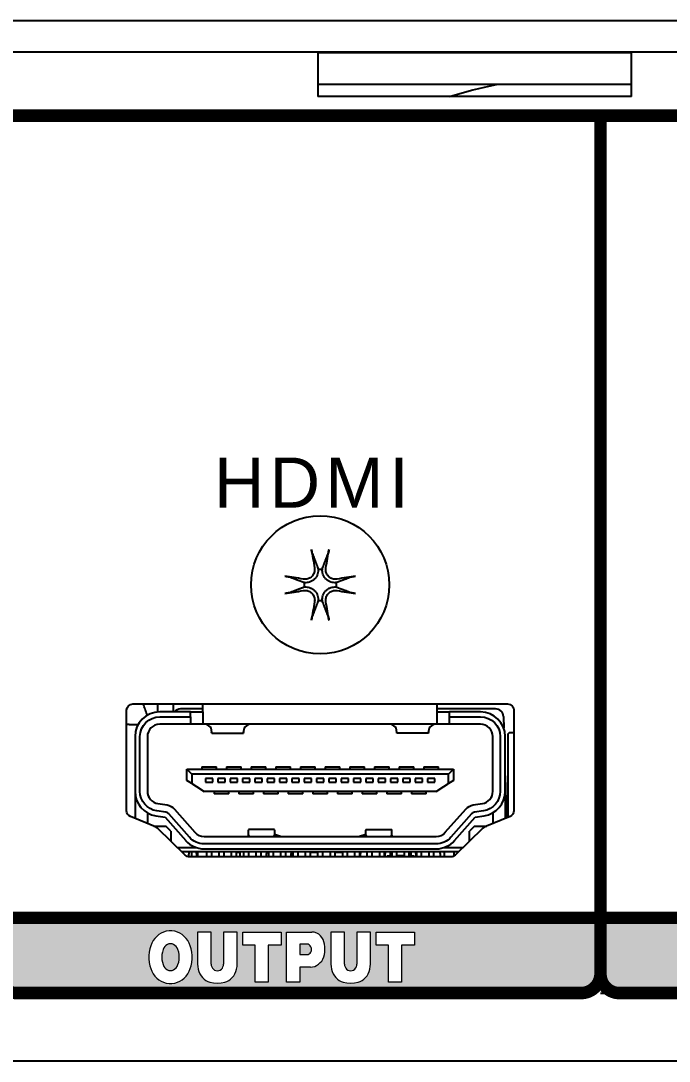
# Model space of a CAD drawing. Header units: inches. Extents: x 0.66 to 9.39, y 0.59 to 4.41.
# Drawn here: x 6.535 to 7.569, y 0.594 to 2.254 of the extents above; entities that cross this region are included whole.
import ezdxf

# ---------------------------------------------------------------- set-up
doc = ezdxf.new("R2010")
doc.units = ezdxf.units.IN
doc.header["$MEASUREMENT"] = 0
doc.styles.add('CAD_SALES', font='ARIAL.TTF')

msp = doc.modelspace()

# ---------------------------------------------------------------- hatches: boundary and pattern name
h = msp.add_hatch(color=256)
h.dxf.hatch_style = 1
h.paths.add_polyline_path([(7.4598, 0.8232), (6.4972, 0.8232), (6.4972, 0.7342, 0.414214), (6.5282, 0.7032), (7.4288, 0.7032, 0.414214), (7.4598, 0.7342)])
h.paths.add_polyline_path([(6.7397, 0.7686), (6.7407, 0.774), (6.7422, 0.7786), (6.7438, 0.7828), (6.7462, 0.7868), (6.7488, 0.7905), (6.7518, 0.7936), (6.7552, 0.7964), (6.7587, 0.7988), (6.7625, 0.8004), (6.767, 0.8018), (6.7715, 0.8023), (6.776, 0.8023), (6.7805, 0.8018), (6.785, 0.8004), (6.7888, 0.7988), (6.7923, 0.7964), (6.7956, 0.7936), (6.7986, 0.7905), (6.8013, 0.7868), (6.8035, 0.7828), (6.8053, 0.7786), (6.8066, 0.774), (6.8078, 0.7686), (6.8083, 0.7631), (6.8083, 0.7577), (6.8078, 0.7522), (6.8066, 0.7468), (6.8053, 0.7423), (6.8035, 0.738), (6.8013, 0.734), (6.7986, 0.7303), (6.7956, 0.7272), (6.7923, 0.7244), (6.7888, 0.7222), (6.785, 0.7205), (6.7805, 0.7192), (6.776, 0.7185), (6.7715, 0.7185), (6.767, 0.7192), (6.7625, 0.7205), (6.7587, 0.7222), (6.7552, 0.7244), (6.7518, 0.7272), (6.7488, 0.7303), (6.7462, 0.734), (6.7438, 0.738), (6.7422, 0.7423), (6.7407, 0.7468), (6.7397, 0.7522), (6.7392, 0.7577), (6.7392, 0.7631)], flags=16)
h.paths.add_polyline_path([(6.76, 0.7645), (6.7607, 0.7685), (6.7618, 0.7725), (6.763, 0.7751), (6.7647, 0.7773), (6.7665, 0.7793), (6.7688, 0.7806), (6.7712, 0.7815), (6.7737, 0.7818), (6.7763, 0.7815), (6.7786, 0.7806), (6.7808, 0.7793), (6.7828, 0.7773), (6.7845, 0.7751), (6.7856, 0.7725), (6.7868, 0.7685), (6.7875, 0.7645), (6.7876, 0.7605), (6.7875, 0.7563), (6.7868, 0.7523), (6.7856, 0.7485), (6.7845, 0.7458), (6.7828, 0.7435), (6.7808, 0.7417), (6.7786, 0.7402), (6.7763, 0.7393), (6.7737, 0.739), (6.7712, 0.7393), (6.7688, 0.7402), (6.7665, 0.7417), (6.7647, 0.7435), (6.763, 0.7458), (6.7618, 0.7485), (6.7607, 0.7523), (6.76, 0.7563), (6.7598, 0.7605)], flags=0)
h.paths.add_polyline_path([(6.8169, 0.8004), (6.8386, 0.8004), (6.8386, 0.7492), (6.8388, 0.747), (6.8394, 0.7448), (6.8406, 0.7428), (6.8421, 0.7412), (6.8441, 0.7398), (6.8462, 0.739), (6.8484, 0.7388), (6.8507, 0.739), (6.8529, 0.7398), (6.8549, 0.7412), (6.8564, 0.7428), (6.8574, 0.7448), (6.8581, 0.747), (6.8584, 0.7492), (6.8584, 0.8004), (6.88, 0.8004), (6.88, 0.7492), (6.8799, 0.7453), (6.8792, 0.7413), (6.878, 0.7375), (6.8765, 0.734), (6.8746, 0.7307), (6.8722, 0.7278), (6.8696, 0.7252), (6.8667, 0.7232), (6.8636, 0.7215), (6.8604, 0.7205), (6.8544, 0.7194), (6.8484, 0.7189), (6.8424, 0.7194), (6.8366, 0.7205), (6.8333, 0.7215), (6.8303, 0.7232), (6.8273, 0.7252), (6.8248, 0.7278), (6.8224, 0.7307), (6.8204, 0.734), (6.8189, 0.7375), (6.8178, 0.7413), (6.8171, 0.7453), (6.8169, 0.7492)], flags=16)
h.paths.add_polyline_path([(6.8889, 0.7796), (6.8889, 0.8004), (6.9501, 0.8004), (6.9501, 0.7796), (6.9297, 0.7796), (6.9297, 0.7205), (6.9087, 0.7205), (6.9087, 0.7796)], flags=16)
h.paths.add_polyline_path([(6.959, 0.8004), (6.9991, 0.8004), (7.0031, 0.8001), (7.0071, 0.7988), (7.0101, 0.7971), (7.0129, 0.7946), (7.0152, 0.7918), (7.0171, 0.7886), (7.0186, 0.785), (7.0194, 0.7813), (7.0201, 0.7771), (7.0202, 0.7728), (7.0201, 0.7686), (7.0194, 0.7645), (7.0184, 0.7608), (7.0169, 0.7573), (7.0149, 0.7543), (7.0126, 0.7517), (7.0099, 0.7493), (7.0069, 0.7473), (7.0038, 0.7458), (7.0004, 0.7448), (6.9969, 0.7445), (6.9799, 0.7445), (6.9799, 0.7205), (6.959, 0.7205)], flags=16)
h.paths.add_polyline_path([(6.9799, 0.7813), (6.9916, 0.7813), (6.9943, 0.7808), (6.9966, 0.7788), (6.9983, 0.776), (6.9986, 0.7728), (6.9984, 0.7706), (6.9978, 0.7686), (6.9966, 0.767), (6.9951, 0.7656), (6.9934, 0.7646), (6.9916, 0.7645), (6.9799, 0.7645)], flags=0)
h.paths.add_polyline_path([(7.0296, 0.8004), (7.0514, 0.8004), (7.0514, 0.7492), (7.0515, 0.747), (7.0522, 0.7448), (7.0534, 0.7428), (7.0547, 0.7412), (7.0567, 0.7398), (7.0589, 0.739), (7.0612, 0.7388), (7.0635, 0.739), (7.0657, 0.7398), (7.0677, 0.7412), (7.069, 0.7428), (7.0702, 0.7448), (7.0709, 0.747), (7.071, 0.7492), (7.071, 0.8004), (7.0928, 0.8004), (7.0928, 0.7492), (7.0925, 0.7453), (7.0918, 0.7413), (7.0908, 0.7375), (7.0892, 0.734), (7.0873, 0.7307), (7.085, 0.7278), (7.0823, 0.7252), (7.0795, 0.7232), (7.0764, 0.7215), (7.073, 0.7205), (7.0672, 0.7194), (7.0612, 0.7189), (7.0552, 0.7194), (7.0494, 0.7205), (7.046, 0.7215), (7.0429, 0.7232), (7.0401, 0.7252), (7.0374, 0.7278), (7.0351, 0.7307), (7.0332, 0.734), (7.0316, 0.7375), (7.0306, 0.7413), (7.0299, 0.7453), (7.0296, 0.7492)], flags=16)
h.paths.add_polyline_path([(7.1017, 0.7796), (7.1017, 0.8004), (7.1628, 0.8004), (7.1628, 0.7796), (7.1425, 0.7796), (7.1425, 0.7205), (7.1213, 0.7205), (7.1213, 0.7796)], flags=16)
h = msp.add_hatch(color=256)
h.dxf.hatch_style = 1
h.paths.add_polyline_path([(7.4598, 0.8232), (7.4598, 0.7332, 0.414214), (7.4898, 0.7032), (9.1891, 0.7032, 0.414214), (9.2191, 0.7332), (9.2191, 0.8232)])
h.paths.add_polyline_path([(8.1168, 0.7208), (8.1168, 0.7487), (8.0958, 0.8007), (8.0958, 0.7208)], flags=16)
h.paths.add_polyline_path([(8.1168, 0.7672), (8.1168, 0.7824), (8.1398, 0.7824), (8.1348, 0.7672)], flags=16)
h.paths.add_polyline_path([(8.1779, 0.8007), (8.2363, 0.8007), (8.2363, 0.772), (8.2302, 0.772), (8.2302, 0.7415), (8.2363, 0.7415), (8.2363, 0.7208), (8.1779, 0.7208)], flags=16)
h.paths.add_polyline_path([(8.3001, 0.8007), (8.2912, 0.7616), (8.2818, 0.8007), (8.2545, 0.8007), (8.2545, 0.7208), (8.2743, 0.7616), (8.2838, 0.7208), (8.2981, 0.7208), (8.3075, 0.7616), (8.3075, 0.7208), (8.3272, 0.7208), (8.3272, 0.8007)], flags=16)
h.paths.add_polyline_path([(8.3515, 0.7866), (8.3707, 0.8034), (8.397, 0.8019), (8.4131, 0.7836), (8.418, 0.7578), (8.4105, 0.7324), (8.3918, 0.7182), (8.3686, 0.7196), (8.3527, 0.7342), (8.3463, 0.756), (8.3492, 0.7803), (8.3635, 0.7996), (8.3874, 0.8044), (8.4061, 0.7937), (8.4158, 0.775), (8.417, 0.7488), (8.4052, 0.7259), (8.3839, 0.7168), (8.3625, 0.7231), (8.3492, 0.7412), (8.346, 0.7675), (8.3553, 0.7922), (8.376, 0.8045), (8.4002, 0.7996), (8.4144, 0.7804), (8.4176, 0.7537), (8.4083, 0.7291), (8.3879, 0.7174), (8.3657, 0.7212), (8.351, 0.7372), (8.346, 0.7607)], flags=16)
h.paths.add_polyline_path([(8.3977, 0.7626), (8.3904, 0.7374), (8.3709, 0.7415), (8.3653, 0.7713), (8.3826, 0.7865), (8.3957, 0.7725), (8.3957, 0.7423), (8.3749, 0.7376), (8.3665, 0.7563), (8.3713, 0.7821), (8.391, 0.7821), (8.3986, 0.756), (8.3858, 0.735), (8.3692, 0.7454), (8.3663, 0.7775), (8.3888, 0.785)], flags=0)
h.paths.add_polyline_path([(8.4358, 0.8007), (8.497, 0.8007), (8.497, 0.7799), (8.4766, 0.7208), (8.4556, 0.7208), (8.4556, 0.7799), (8.4358, 0.7799)], flags=16)
h.paths.add_polyline_path([(8.5156, 0.8007), (8.5741, 0.8007), (8.5741, 0.772), (8.5679, 0.772), (8.5679, 0.7415), (8.5741, 0.7415), (8.5741, 0.7208), (8.5156, 0.7208)], flags=16)
h = msp.add_hatch(color=256)
h.dxf.hatch_style = 1
h.paths.add_polyline_path([(6.7876, 0.7605), (6.7875, 0.7645), (6.7868, 0.7685), (6.7856, 0.7725), (6.7845, 0.7751), (6.7828, 0.7773), (6.7808, 0.7793), (6.7786, 0.7806), (6.7763, 0.7815), (6.7737, 0.7818), (6.7712, 0.7815), (6.7688, 0.7806), (6.7665, 0.7793), (6.7647, 0.7773), (6.763, 0.7751), (6.7618, 0.7725), (6.7607, 0.7685), (6.76, 0.7645), (6.7598, 0.7605), (6.76, 0.7563), (6.7607, 0.7523), (6.7618, 0.7485), (6.763, 0.7458), (6.7647, 0.7435), (6.7665, 0.7417), (6.7688, 0.7402), (6.7712, 0.7393), (6.7737, 0.739), (6.7763, 0.7393), (6.7786, 0.7402), (6.7808, 0.7417), (6.7828, 0.7435), (6.7845, 0.7458), (6.7856, 0.7485), (6.7868, 0.7523), (6.7875, 0.7563)])
h.paths.add_polyline_path([(6.9986, 0.7728), (6.9984, 0.775), (6.9978, 0.777), (6.9966, 0.7788), (6.9951, 0.7801), (6.9934, 0.781), (6.9916, 0.7813), (6.9799, 0.7813), (6.9799, 0.7645), (6.9916, 0.7645), (6.9934, 0.7646), (6.9951, 0.7656), (6.9966, 0.767), (6.9978, 0.7686), (6.9984, 0.7706)])

# ---------------------------------------------------------------- linework, layer by layer
for p, q in [((9.3115, 2.2545), (0.7885, 2.2545)), ((9.3115, 2.2045), (0.7885, 2.2045)), ((7.009, 2.2039), (7.009, 2.1335)), ((7.009, 2.2039), (7.509, 2.2039)), ((7.509, 2.1335), (7.509, 2.2039)), ((7.509, 2.1528), (7.009, 2.1528)), ((7.509, 2.1335), (7.009, 2.1335)), ((6.7136, 1.1645), (7.3116, 1.1645)), ((6.7535, 1.1517), (6.7535, 1.1645)), ((6.7785, 1.1518), (6.7785, 1.1645)), ((6.8254, 1.1518), (6.8254, 1.1645)), ((7.1994, 1.1518), (7.1994, 1.1645)), ((6.7036, 0.9942), (6.7036, 1.1545)), ((6.8057, 1.1518), (6.7565, 1.1518)), ((6.8254, 1.1565), (6.7897, 1.1565)), ((6.8057, 1.1518), (6.8254, 1.1518)), ((6.8057, 1.1439), (6.8057, 1.1518)), ((6.8254, 1.1518), (6.8254, 1.1321)), ((7.2924, 1.1565), (7.1994, 1.1565)), ((7.1994, 1.1518), (7.2191, 1.1518)), ((7.1994, 1.1321), (7.1994, 1.1518)), ((7.2683, 1.1518), (7.2191, 1.1518)), ((7.2191, 1.1439), (7.2191, 1.1518)), ((7.3216, 1.1545), (7.3216, 0.9942)), ((6.7079, 1.1315), (6.7036, 1.1315)), ((6.7079, 1.1315), (6.7221, 1.1315)), ((6.7565, 1.1439), (6.8057, 1.1439)), ((6.8057, 1.1321), (6.7565, 1.1321)), ((6.8057, 1.1439), (6.8057, 1.1321)), ((6.8254, 1.1321), (6.8057, 1.1321)), ((7.1994, 1.1321), (6.8254, 1.1321)), ((6.8305, 1.1321), (6.8378, 1.127)), ((6.8918, 1.127), (6.8991, 1.1321)), ((7.1258, 1.1321), (7.1331, 1.127)), ((7.187, 1.127), (7.1943, 1.1321)), ((7.2191, 1.1321), (7.1994, 1.1321)), ((7.2191, 1.1439), (7.2683, 1.1439)), ((7.2191, 1.1321), (7.2191, 1.1439)), ((7.2683, 1.1321), (7.2191, 1.1321)), ((7.3049, 1.1443), (7.3054, 1.1256)), ((6.7172, 1.1124), (6.7172, 1.025)), ((6.725, 1.025), (6.725, 1.1124)), ((6.7368, 1.1124), (6.7368, 1.025)), ((6.8381, 1.1262), (6.8392, 1.1188)), ((6.8395, 1.1179), (6.8901, 1.1179)), ((6.8904, 1.1188), (6.8915, 1.1262)), ((7.1334, 1.1262), (7.1345, 1.1188)), ((7.1853, 1.1179), (7.1348, 1.1179)), ((7.1856, 1.1188), (7.1868, 1.1262)), ((7.288, 1.025), (7.288, 1.1124)), ((7.2998, 1.1124), (7.2998, 1.025)), ((7.3077, 1.025), (7.3077, 1.1124)), ((7.3123, 0.9837), (7.3123, 1.1151)), ((7.3162, 1.1191), (7.3216, 1.1191)), ((7.3162, 1.1191), (7.3162, 1.1191)), ((7.3162, 1.1191), (7.3216, 1.1191)), ((6.8235, 1.0642), (6.8235, 1.0603)), ((6.8235, 1.0642), (6.8471, 1.0642)), ((6.8471, 1.0603), (6.8471, 1.0642)), ((6.8628, 1.0642), (6.8628, 1.0603)), ((6.8628, 1.0642), (6.8864, 1.0642)), ((6.8864, 1.0603), (6.8864, 1.0642)), ((6.9022, 1.0642), (6.9022, 1.0603)), ((6.9022, 1.0642), (6.9258, 1.0642)), ((6.9258, 1.0603), (6.9258, 1.0642)), ((6.9416, 1.0642), (6.9416, 1.0603)), ((6.9416, 1.0642), (6.9652, 1.0642)), ((6.9652, 1.0603), (6.9652, 1.0642)), ((6.9809, 1.0642), (6.9809, 1.0603)), ((6.9809, 1.0642), (7.0046, 1.0642)), ((7.0046, 1.0603), (7.0046, 1.0642)), ((7.0203, 1.0642), (7.0203, 1.0603)), ((7.0203, 1.0642), (7.0439, 1.0642)), ((7.0439, 1.0603), (7.0439, 1.0642)), ((7.0597, 1.0642), (7.0597, 1.0603)), ((7.0597, 1.0642), (7.0833, 1.0642)), ((7.0833, 1.0603), (7.0833, 1.0642)), ((7.099, 1.0642), (7.099, 1.0603)), ((7.099, 1.0642), (7.1227, 1.0642)), ((7.1227, 1.0603), (7.1227, 1.0642)), ((7.1384, 1.0642), (7.1384, 1.0603)), ((7.1384, 1.0642), (7.162, 1.0642)), ((7.162, 1.0603), (7.162, 1.0642)), ((7.1778, 1.0642), (7.1778, 1.0603)), ((7.1778, 1.0642), (7.2014, 1.0642)), ((7.2014, 1.0603), (7.2014, 1.0642)), ((6.7998, 1.0603), (7.225, 1.0603)), ((6.7998, 1.0425), (6.7998, 1.0603)), ((6.7998, 1.0603), (6.8077, 1.0524)), ((7.2172, 1.0524), (6.8077, 1.0524)), ((6.8077, 1.0524), (6.8077, 1.0375)), ((7.225, 1.0603), (7.2172, 1.0524)), ((7.2172, 1.0375), (7.2172, 1.0524)), ((7.225, 1.0603), (7.225, 1.0425)), ((7.3077, 1.0498), (7.3095, 0.9885)), ((6.8077, 1.0375), (6.7998, 1.0425)), ((6.8077, 1.0375), (6.8151, 1.0327)), ((6.8151, 1.0327), (6.8274, 1.0248)), ((6.8294, 1.0455), (6.8294, 1.0396)), ((6.8412, 1.0455), (6.8294, 1.0455)), ((6.8294, 1.0396), (6.8412, 1.0396)), ((6.8412, 1.0396), (6.8412, 1.0455)), ((6.849, 1.0455), (6.849, 1.0396)), ((6.8609, 1.0455), (6.849, 1.0455)), ((6.849, 1.0396), (6.8609, 1.0396)), ((6.8609, 1.0396), (6.8609, 1.0455)), ((6.8687, 1.0455), (6.8687, 1.0396)), ((6.8805, 1.0455), (6.8687, 1.0455)), ((6.8687, 1.0396), (6.8805, 1.0396)), ((6.8805, 1.0396), (6.8805, 1.0455)), ((6.8884, 1.0455), (6.8884, 1.0396)), ((6.9002, 1.0455), (6.8884, 1.0455)), ((6.8884, 1.0396), (6.9002, 1.0396)), ((6.9002, 1.0396), (6.9002, 1.0455)), ((6.9081, 1.0455), (6.9081, 1.0396)), ((6.9199, 1.0455), (6.9081, 1.0455)), ((6.9081, 1.0396), (6.9199, 1.0396)), ((6.9199, 1.0396), (6.9199, 1.0455)), ((6.9278, 1.0455), (6.9278, 1.0396)), ((6.9396, 1.0455), (6.9278, 1.0455)), ((6.9278, 1.0396), (6.9396, 1.0396)), ((6.9396, 1.0396), (6.9396, 1.0455)), ((6.9475, 1.0455), (6.9475, 1.0396)), ((6.9593, 1.0455), (6.9475, 1.0455)), ((6.9475, 1.0396), (6.9593, 1.0396)), ((6.9593, 1.0396), (6.9593, 1.0455)), ((6.9672, 1.0455), (6.9672, 1.0396)), ((6.979, 1.0455), (6.9672, 1.0455)), ((6.9672, 1.0396), (6.979, 1.0396)), ((6.979, 1.0396), (6.979, 1.0455)), ((6.9868, 1.0455), (6.9868, 1.0396)), ((6.9986, 1.0455), (6.9868, 1.0455)), ((6.9868, 1.0396), (6.9986, 1.0396)), ((6.9986, 1.0396), (6.9986, 1.0455)), ((7.0065, 1.0455), (7.0065, 1.0396)), ((7.0183, 1.0455), (7.0065, 1.0455)), ((7.0065, 1.0396), (7.0183, 1.0396)), ((7.0183, 1.0396), (7.0183, 1.0455)), ((7.0262, 1.0455), (7.0262, 1.0396)), ((7.038, 1.0455), (7.0262, 1.0455)), ((7.0262, 1.0396), (7.038, 1.0396)), ((7.038, 1.0396), (7.038, 1.0455)), ((7.0459, 1.0455), (7.0459, 1.0396)), ((7.0577, 1.0455), (7.0459, 1.0455)), ((7.0459, 1.0396), (7.0577, 1.0396)), ((7.0577, 1.0396), (7.0577, 1.0455)), ((7.0656, 1.0455), (7.0656, 1.0396)), ((7.0774, 1.0455), (7.0656, 1.0455)), ((7.0656, 1.0396), (7.0774, 1.0396)), ((7.0774, 1.0396), (7.0774, 1.0455)), ((7.0853, 1.0455), (7.0853, 1.0396)), ((7.0971, 1.0455), (7.0853, 1.0455)), ((7.0853, 1.0396), (7.0971, 1.0396)), ((7.0971, 1.0396), (7.0971, 1.0455)), ((7.1049, 1.0455), (7.1049, 1.0396)), ((7.1168, 1.0455), (7.1049, 1.0455)), ((7.1049, 1.0396), (7.1168, 1.0396)), ((7.1168, 1.0396), (7.1168, 1.0455)), ((7.1246, 1.0455), (7.1246, 1.0396)), ((7.1364, 1.0455), (7.1246, 1.0455)), ((7.1246, 1.0396), (7.1364, 1.0396)), ((7.1364, 1.0396), (7.1364, 1.0455)), ((7.1443, 1.0455), (7.1443, 1.0396)), ((7.1561, 1.0455), (7.1443, 1.0455)), ((7.1443, 1.0396), (7.1561, 1.0396)), ((7.1561, 1.0396), (7.1561, 1.0455)), ((7.164, 1.0455), (7.164, 1.0396)), ((7.1758, 1.0455), (7.164, 1.0455)), ((7.164, 1.0396), (7.1758, 1.0396)), ((7.1758, 1.0396), (7.1758, 1.0455)), ((7.1837, 1.0455), (7.1837, 1.0396)), ((7.1955, 1.0455), (7.1837, 1.0455)), ((7.1837, 1.0396), (7.1955, 1.0396)), ((7.1955, 1.0396), (7.1955, 1.0455)), ((7.1975, 1.0248), (7.2097, 1.0327)), ((7.2097, 1.0327), (7.2172, 1.0375)), ((7.225, 1.0425), (7.2172, 1.0375)), ((6.7172, 1.025), (6.7172, 0.9819)), ((7.1975, 1.0248), (6.8274, 1.0248)), ((6.8431, 1.0248), (6.8431, 1.0209)), ((6.8668, 1.0209), (6.8431, 1.0209)), ((6.8668, 1.0209), (6.8668, 1.0248)), ((6.8825, 1.0248), (6.8825, 1.0209)), ((6.9061, 1.0209), (6.8825, 1.0209)), ((6.9061, 1.0209), (6.9061, 1.0248)), ((6.9219, 1.0248), (6.9219, 1.0209)), ((6.9455, 1.0209), (6.9219, 1.0209)), ((6.9455, 1.0209), (6.9455, 1.0248)), ((6.9612, 1.0248), (6.9612, 1.0209)), ((6.9849, 1.0209), (6.9612, 1.0209)), ((6.9849, 1.0209), (6.9849, 1.0248)), ((7.0006, 1.0248), (7.0006, 1.0209)), ((7.0242, 1.0209), (7.0006, 1.0209)), ((7.0242, 1.0209), (7.0242, 1.0248)), ((7.04, 1.0248), (7.04, 1.0209)), ((7.0636, 1.0209), (7.04, 1.0209)), ((7.0636, 1.0209), (7.0636, 1.0248)), ((7.0794, 1.0248), (7.0794, 1.0209)), ((7.103, 1.0209), (7.0794, 1.0209)), ((7.103, 1.0209), (7.103, 1.0248)), ((7.1187, 1.0248), (7.1187, 1.0209)), ((7.1423, 1.0209), (7.1187, 1.0209)), ((7.1423, 1.0209), (7.1423, 1.0248)), ((7.1581, 1.0248), (7.1581, 1.0209)), ((7.1817, 1.0209), (7.1581, 1.0209)), ((7.1817, 1.0209), (7.1817, 1.0248)), ((7.3077, 1.025), (7.3077, 0.9818)), ((6.7535, 1.0055), (6.7682, 1.0033)), ((6.7799, 0.9968), (6.8127, 0.9597)), ((7.2122, 0.9597), (7.2449, 0.9968)), ((7.2567, 1.0033), (7.2713, 1.0055)), ((6.7498, 0.9683), (6.7097, 0.985)), ((6.7368, 0.9909), (6.7368, 0.9737)), ((6.7505, 0.9861), (6.7652, 0.9838)), ((6.7664, 0.9916), (6.7517, 0.9939)), ((6.7652, 0.9838), (6.7979, 0.9467)), ((6.8038, 0.9519), (6.7711, 0.989)), ((7.2538, 0.989), (7.2211, 0.9519)), ((7.227, 0.9467), (7.2597, 0.9838)), ((7.2731, 0.9939), (7.2585, 0.9916)), ((7.2597, 0.9838), (7.2743, 0.9861)), ((7.3154, 0.985), (7.2753, 0.9683)), ((7.288, 0.9909), (7.288, 0.9736)), ((7.3077, 0.9885), (7.3095, 0.9885)), ((7.3095, 0.9825), (7.3095, 0.9885)), ((6.7469, 0.9695), (6.7664, 0.9695)), ((6.7972, 0.9234), (6.753, 0.9662)), ((6.7742, 0.9616), (6.7664, 0.9695)), ((6.8983, 0.9641), (6.8983, 0.9631)), ((6.9396, 0.9641), (6.8983, 0.9641)), ((6.8983, 0.9553), (6.8983, 0.9631)), ((6.9396, 0.9631), (6.9396, 0.9641)), ((6.9396, 0.9631), (6.9396, 0.9553)), ((7.0852, 0.9641), (7.0852, 0.9631)), ((7.0852, 0.9641), (7.1266, 0.9641)), ((7.0852, 0.9553), (7.0852, 0.9631)), ((7.1266, 0.9631), (7.1266, 0.9641)), ((7.1266, 0.9553), (7.1266, 0.9631)), ((7.2722, 0.9662), (7.228, 0.9234)), ((7.2585, 0.9695), (7.2506, 0.9616)), ((7.2585, 0.9695), (7.2783, 0.9695)), ((6.7742, 0.9616), (6.7742, 0.9456)), ((6.8274, 0.953), (7.1974, 0.953)), ((6.8983, 0.953), (6.8983, 0.9553)), ((6.9494, 0.953), (6.9396, 0.9562)), ((6.9396, 0.9553), (6.9396, 0.953)), ((7.0852, 0.9562), (7.0754, 0.953)), ((7.0852, 0.953), (7.0852, 0.9553)), ((7.1266, 0.9553), (7.1266, 0.953)), ((7.2506, 0.9453), (7.2506, 0.9616)), ((6.7849, 0.9353), (6.8151, 0.9353)), ((7.1974, 0.9412), (6.8274, 0.9412)), ((6.8274, 0.9333), (7.1974, 0.9333)), ((7.2097, 0.9353), (7.2403, 0.9353)), ((7.2334, 0.9286), (6.7918, 0.9286)), ((6.8036, 0.9286), (6.802, 0.9208)), ((7.221, 0.9205), (6.8041, 0.9205)), ((6.8075, 0.9205), (6.8075, 0.9286)), ((6.815, 0.926), (6.815, 0.9286)), ((6.815, 0.926), (6.815, 0.9205)), ((6.8175, 0.9215), (6.8175, 0.9286)), ((6.8175, 0.9205), (6.8175, 0.9215)), ((6.8313, 0.9286), (6.8313, 0.9205)), ((6.8392, 0.9286), (6.8392, 0.9205)), ((6.851, 0.9286), (6.851, 0.9205)), ((6.8589, 0.9286), (6.8589, 0.9205)), ((6.8707, 0.9286), (6.8707, 0.9205)), ((6.8786, 0.9286), (6.8786, 0.9205)), ((6.8786, 0.9281), (6.8847, 0.9281)), ((6.8847, 0.9276), (6.8786, 0.9276)), ((6.8847, 0.9281), (6.8847, 0.9276)), ((6.8847, 0.9205), (6.8847, 0.9276)), ((6.8904, 0.9286), (6.8904, 0.9205)), ((6.8983, 0.9286), (6.8983, 0.9205)), ((6.9101, 0.9286), (6.9101, 0.9205)), ((6.9179, 0.9286), (6.9179, 0.9205)), ((6.927, 0.9286), (6.927, 0.926)), ((6.927, 0.9205), (6.927, 0.926)), ((6.9298, 0.9286), (6.9298, 0.9205)), ((6.9376, 0.9286), (6.9376, 0.9205)), ((6.9494, 0.9286), (6.9494, 0.9205)), ((6.9573, 0.9286), (6.9573, 0.9205)), ((6.966, 0.9286), (6.966, 0.926)), ((6.966, 0.9205), (6.966, 0.926)), ((6.9691, 0.9286), (6.9691, 0.9205)), ((6.977, 0.9286), (6.977, 0.9205)), ((6.9888, 0.9286), (6.9888, 0.9205)), ((6.9967, 0.9286), (6.9967, 0.9205)), ((6.9967, 0.9281), (7.0085, 0.9281)), ((7.0085, 0.9276), (6.9967, 0.9276)), ((7.0085, 0.9286), (7.0085, 0.9205)), ((7.0164, 0.9286), (7.0164, 0.9205)), ((7.0282, 0.9286), (7.0282, 0.9205)), ((7.036, 0.9286), (7.036, 0.9205)), ((7.036, 0.9281), (7.0479, 0.9281)), ((7.0479, 0.9276), (7.036, 0.9276)), ((7.0479, 0.9286), (7.0479, 0.9205)), ((7.0557, 0.9286), (7.0557, 0.9205)), ((7.0675, 0.9286), (7.0675, 0.9205)), ((7.0754, 0.9286), (7.0754, 0.9205)), ((7.077, 0.9286), (7.077, 0.926)), ((7.077, 0.9205), (7.077, 0.926)), ((7.0872, 0.9286), (7.0872, 0.9205)), ((7.0951, 0.9286), (7.0951, 0.9205)), ((7.1069, 0.9286), (7.1069, 0.9205)), ((7.1148, 0.9286), (7.1148, 0.9205)), ((7.116, 0.9286), (7.116, 0.926)), ((7.116, 0.9205), (7.116, 0.926)), ((7.1194, 0.9205), (7.1194, 0.9217)), ((7.1266, 0.9217), (7.1194, 0.9217)), ((7.1245, 0.9217), (7.1245, 0.9286)), ((7.1266, 0.9286), (7.1266, 0.9205)), ((7.1345, 0.9286), (7.1345, 0.9205)), ((7.1463, 0.9222), (7.1345, 0.9222)), ((7.1463, 0.9286), (7.1463, 0.9205)), ((7.1542, 0.9286), (7.1542, 0.9205)), ((7.1547, 0.9222), (7.1542, 0.9222)), ((7.1547, 0.9205), (7.1547, 0.9222)), ((7.1627, 0.9217), (7.1548, 0.9217)), ((7.1548, 0.9217), (7.1548, 0.9205)), ((7.1575, 0.9217), (7.1575, 0.9286)), ((7.1627, 0.9205), (7.1627, 0.9217)), ((7.165, 0.926), (7.165, 0.9286)), ((7.165, 0.926), (7.165, 0.9205)), ((7.166, 0.9286), (7.166, 0.9205)), ((7.1738, 0.9286), (7.1738, 0.9205)), ((7.1857, 0.9286), (7.1857, 0.9205)), ((7.1935, 0.9286), (7.1935, 0.9205)), ((7.204, 0.926), (7.204, 0.9286)), ((7.204, 0.926), (7.204, 0.9205)), ((7.2108, 0.9215), (7.2108, 0.9286)), ((7.2108, 0.9205), (7.2108, 0.9215)), ((7.2258, 0.9286), (7.2258, 0.9217)), ((7.4598, 0.7032), (9.2191, 0.7032)), ((9.26, 0.5945), (0.84, 0.5945))]:
    msp.add_line(p, q)
at = {"const_width": 0.02}
for points in [[(5.3268, 1.8053, 0.000002), (5.3268, 1.8053), (5.3268, 2.0732, -0.414214), (5.3568, 2.1032), (7.4298, 2.1032)], [(7.4298, 2.1032), (9.1891, 2.1032, -0.414214), (9.2191, 2.0732), (9.2191, 0.7332, -0.414214), (9.1891, 0.7032), (7.4898, 0.7032)], [(7.4598, 1.4598), (7.4598, 0.7342, -0.414214), (7.4288, 0.7032), (6.5282, 0.7032, -0.414214), (6.4972, 0.7342), (6.4972, 1.5125)], [(7.4598, 0.988), (7.4598, 0.7332, 0.414214), (7.4898, 0.7032)]]:
    msp.add_lwpolyline(points, format="xyb", dxfattribs=at)
for points in [[(7.4598, 2.1032), (7.4598, 1.4598)], [(7.4598, 0.8232), (6.4972, 0.8232)], [(9.2191, 0.8232), (7.4598, 0.8232)]]:
    msp.add_lwpolyline(points, dxfattribs=at)
at = {"lineweight": 0}
for points in [[(6.8066, 0.7468), (6.8078, 0.7522), (6.8083, 0.7577), (6.8083, 0.7631), (6.8078, 0.7686), (6.8066, 0.774), (6.8053, 0.7786), (6.8035, 0.7828), (6.8013, 0.7868), (6.7986, 0.7905), (6.7956, 0.7936), (6.7923, 0.7964), (6.7888, 0.7988), (6.785, 0.8004), (6.7805, 0.8018), (6.776, 0.8023), (6.7715, 0.8023), (6.767, 0.8018), (6.7625, 0.8004), (6.7587, 0.7988), (6.7552, 0.7964), (6.7518, 0.7936), (6.7488, 0.7905), (6.7462, 0.7868), (6.7438, 0.7828), (6.7422, 0.7786), (6.7407, 0.774), (6.7397, 0.7686), (6.7392, 0.7631), (6.7392, 0.7577), (6.7397, 0.7522), (6.7407, 0.7468), (6.7422, 0.7423), (6.7438, 0.738), (6.7462, 0.734), (6.7488, 0.7303), (6.7518, 0.7272), (6.7552, 0.7244), (6.7587, 0.7222), (6.7625, 0.7205), (6.767, 0.7192), (6.7715, 0.7185), (6.776, 0.7185), (6.7805, 0.7192), (6.785, 0.7205), (6.7888, 0.7222), (6.7923, 0.7244), (6.7956, 0.7272), (6.7986, 0.7303), (6.8013, 0.734), (6.8035, 0.738), (6.8053, 0.7423), (6.8066, 0.7468)], [(6.8889, 0.8004), (6.9501, 0.8004), (6.9501, 0.7796), (6.9297, 0.7796), (6.9297, 0.7205), (6.9087, 0.7205), (6.9087, 0.7796), (6.8889, 0.7796), (6.8889, 0.8004)], [(7.1017, 0.8004), (7.1628, 0.8004), (7.1628, 0.7796), (7.1425, 0.7796), (7.1425, 0.7205), (7.1213, 0.7205), (7.1213, 0.7796), (7.1017, 0.7796), (7.1017, 0.8004)], [(6.7856, 0.7485), (6.7868, 0.7523), (6.7875, 0.7563), (6.7876, 0.7605), (6.7875, 0.7645), (6.7868, 0.7685), (6.7856, 0.7725), (6.7845, 0.7751), (6.7828, 0.7773), (6.7808, 0.7793), (6.7786, 0.7806), (6.7763, 0.7815), (6.7737, 0.7818), (6.7712, 0.7815), (6.7688, 0.7806), (6.7665, 0.7793), (6.7647, 0.7773), (6.763, 0.7751), (6.7618, 0.7725), (6.7607, 0.7685), (6.76, 0.7645), (6.7598, 0.7605), (6.76, 0.7563), (6.7607, 0.7523), (6.7618, 0.7485), (6.763, 0.7458), (6.7647, 0.7435), (6.7665, 0.7417), (6.7688, 0.7402), (6.7712, 0.7393), (6.7737, 0.739), (6.7763, 0.7393), (6.7786, 0.7402), (6.7808, 0.7417), (6.7828, 0.7435), (6.7845, 0.7458), (6.7856, 0.7485)], [(6.9799, 0.7813), (6.9799, 0.7645), (6.9916, 0.7645), (6.9934, 0.7646), (6.9951, 0.7656), (6.9966, 0.767), (6.9978, 0.7686), (6.9984, 0.7706), (6.9986, 0.7728), (6.9984, 0.775), (6.9978, 0.777), (6.9966, 0.7788), (6.9951, 0.7801), (6.9934, 0.781), (6.9916, 0.7813), (6.9799, 0.7813)]]:
    msp.add_lwpolyline(points, close=True, dxfattribs=at)
for points in [[(6.8386, 0.7492), (6.8386, 0.8004), (6.8169, 0.8004), (6.8169, 0.7492), (6.8171, 0.7453), (6.8178, 0.7413), (6.8189, 0.7375), (6.8204, 0.734), (6.8224, 0.7307), (6.8248, 0.7278), (6.8273, 0.7252), (6.8303, 0.7232), (6.8333, 0.7215), (6.8366, 0.7205)], [(6.8366, 0.7205), (6.8424, 0.7194), (6.8484, 0.7189), (6.8544, 0.7194), (6.8604, 0.7205), (6.8636, 0.7215), (6.8667, 0.7232), (6.8696, 0.7252), (6.8722, 0.7278), (6.8746, 0.7307), (6.8765, 0.734), (6.878, 0.7375), (6.8792, 0.7413), (6.8799, 0.7453), (6.88, 0.7492), (6.88, 0.8004), (6.8584, 0.8004), (6.8584, 0.7492)], [(6.9969, 0.7445), (6.9799, 0.7445), (6.9799, 0.7205), (6.959, 0.7205), (6.959, 0.8004), (6.9991, 0.8004)], [(7.0071, 0.7988), (7.0031, 0.8001), (6.9991, 0.8004)], [(7.0194, 0.7813), (7.0186, 0.785), (7.0171, 0.7886), (7.0152, 0.7918), (7.0129, 0.7946), (7.0101, 0.7971), (7.0071, 0.7988)], [(7.0514, 0.7492), (7.0514, 0.8004), (7.0296, 0.8004), (7.0296, 0.7492), (7.0299, 0.7453), (7.0306, 0.7413), (7.0316, 0.7375), (7.0332, 0.734), (7.0351, 0.7307), (7.0374, 0.7278), (7.0401, 0.7252), (7.0429, 0.7232), (7.046, 0.7215), (7.0494, 0.7205)], [(7.0494, 0.7205), (7.0552, 0.7194), (7.0612, 0.7189), (7.0672, 0.7194), (7.073, 0.7205), (7.0764, 0.7215), (7.0795, 0.7232), (7.0823, 0.7252), (7.085, 0.7278), (7.0873, 0.7307), (7.0892, 0.734), (7.0908, 0.7375), (7.0918, 0.7413), (7.0925, 0.7453), (7.0928, 0.7492), (7.0928, 0.8004), (7.071, 0.8004), (7.071, 0.7492)], [(7.0194, 0.7645), (7.0201, 0.7686), (7.0202, 0.7728), (7.0201, 0.7771), (7.0194, 0.7813)], [(7.0126, 0.7517), (7.0149, 0.7543), (7.0169, 0.7573), (7.0184, 0.7608), (7.0194, 0.7645)], [(6.8386, 0.7492), (6.8388, 0.747), (6.8394, 0.7448), (6.8406, 0.7428), (6.8421, 0.7412)], [(6.8549, 0.7412), (6.8564, 0.7428), (6.8574, 0.7448), (6.8581, 0.747), (6.8584, 0.7492)], [(6.9969, 0.7445), (7.0004, 0.7448), (7.0038, 0.7458), (7.0069, 0.7473), (7.0099, 0.7493), (7.0126, 0.7517)], [(7.0514, 0.7492), (7.0515, 0.747), (7.0522, 0.7448), (7.0534, 0.7428), (7.0547, 0.7412)], [(7.0677, 0.7412), (7.069, 0.7428), (7.0702, 0.7448), (7.0709, 0.747), (7.071, 0.7492)], [(6.8421, 0.7412), (6.8441, 0.7398), (6.8462, 0.739), (6.8484, 0.7388), (6.8507, 0.739), (6.8529, 0.7398), (6.8549, 0.7412)], [(7.0547, 0.7412), (7.0567, 0.7398), (7.0589, 0.739), (7.0612, 0.7388), (7.0635, 0.739), (7.0657, 0.7398), (7.0677, 0.7412)]]:
    msp.add_lwpolyline(points, dxfattribs=at)
msp.add_circle((7.0126, 1.3545), 0.1102)
at = {"extrusion": (0, 0, -1)}
for centre, radius, start, end in [((-7.4445, 1.412), 0.756, 72.6239, 78.5075), ((-7.0126, 1.3545), 0.0253, 82.1609, 97.8391), ((-7.0126, 1.3545), 0.0253, 352.1609, 7.8391), ((-7.0126, 1.3545), 0.0253, 172.1609, 187.8391), ((-7.0126, 1.3545), 0.0253, 262.1609, 277.8391), ((-6.7136, 1.1545), 0.01, 0, 90), ((-7.4445, 1.412), 0.756, 339.4368, 340.8958), ((-7.3116, 1.1545), 0.01, 90, 180), ((-6.7565, 1.1124), 0.0315, 0, 90), ((-7.2683, 1.1124), 0.0315, 90, 180), ((-7.3162, 1.1151), 0.00394, 0, 90), ((-6.7565, 1.025), 0.0315, 278.7462, 0), ((-7.2683, 1.025), 0.0315, 180, 261.2538), ((-6.7652, 0.9838), 0.0197, 98.7462, 138.6522), ((-7.2597, 0.9838), 0.0197, 41.3478, 81.2538), ((-6.7136, 0.9942), 0.01, 292.6199, 0), ((-7.3116, 0.9942), 0.01, 180, 247.3801), ((-6.8274, 0.9727), 0.0315, 270, 318.6522), ((-7.1974, 0.9727), 0.0315, 221.3478, 270), ((-6.8041, 0.9305), 0.01, 270, 314.1001), ((-7.221, 0.9305), 0.01, 225.8999, 270)]:
    msp.add_arc(centre, radius, start, end, dxfattribs=at)
for centre, radius, start, end in [((6.7565, 1.1124), 0.0394, 90, 180), ((6.7897, 1.144), 0.0125, 90, 141.2802), ((7.2683, 1.1124), 0.0394, 0, 90), ((7.2924, 1.144), 0.0125, 1.7047, 90), ((6.7565, 1.1124), 0.0197, 90, 180), ((7.2683, 1.1124), 0.0197, 0, 90), ((6.7565, 1.025), 0.0394, 180, 261.2538), ((6.7565, 1.025), 0.0197, 180, 261.2538), ((7.2683, 1.025), 0.0197, 278.7462, 0), ((7.2683, 1.025), 0.0394, 278.7462, 0), ((6.7652, 0.9838), 0.00787, 41.3478, 81.2538), ((7.2597, 0.9838), 0.00787, 98.7462, 138.6522), ((6.746, 0.959), 0.01, 45.8999, 67.3801), ((7.2792, 0.959), 0.01, 112.6199, 134.1001), ((6.8274, 0.9727), 0.0394, 221.3478, 270), ((6.8274, 0.9727), 0.0197, 221.3478, 270), ((7.1974, 0.9727), 0.0197, 270, 318.6522), ((7.1974, 0.9727), 0.0394, 270, 318.6522)]:
    msp.add_arc(centre, radius, start, end)
for centre, major_axis, ratio, start_param, end_param in [((7.0254, 1.3569), (0.0363, -0.193), 0.087156, 4.412285, 4.568095), ((6.9998, 1.3569), (0.0363, 0.193), 0.087156, 4.856683, 5.012493), ((7.0102, 1.3418), (-0.193, 0.0363), 0.087156, 4.856683, 5.012493), ((7.015, 1.3418), (-0.193, -0.0363), 0.087156, 4.412285, 4.568095), ((7.0102, 1.3673), (0.193, 0.0363), 0.087156, 4.412285, 4.568095), ((7.015, 1.3673), (0.193, -0.0363), 0.087156, 4.856683, 5.012493), ((7.0254, 1.3521), (-0.0363, -0.193), 0.087156, 4.856683, 5.012493), ((6.9998, 1.3521), (-0.0363, 0.193), 0.087156, 4.412285, 4.568095), ((6.8305, 1.1242), (0, 0.00787), 0.079545, 6.228277, 6.283185), ((6.8991, 1.1242), (0, 0.00787), 0.079545, 0, 0.054908), ((7.1258, 1.1242), (0, 0.00787), 0.079545, 6.228277, 6.283185), ((7.1944, 1.1242), (0, 0.00787), 0.079545, 0, 0.054908), ((6.8378, 1.1191), (0, 0.00792), 0.079295, 5.809434, 6.228506), ((6.8918, 1.1191), (0, 0.00792), 0.079295, 0.054679, 0.473751), ((7.1331, 1.1191), (0, 0.00792), 0.079295, 5.809434, 6.228506), ((7.1871, 1.1191), (0, 0.00792), 0.079295, 0.054679, 0.473751), ((6.9061, 0.9553), (-0.00787, 0), 0.488266, 0, 0.664293), ((6.9317, 0.9553), (0.00787, 0), 0.488266, 5.618893, 6.283185), ((7.0931, 0.9553), (-0.00787, 0), 0.488266, 0, 0.664293), ((7.1187, 0.9553), (0.00787, 0), 0.488266, 5.618893, 6.283185)]:
    msp.add_ellipse(centre, major_axis=major_axis, ratio=ratio, start_param=start_param, end_param=end_param)
for centre, major_axis, ratio, start_param, end_param in [((6.8395, 1.1259), (0, -0.00792), 0.079295, 0.000016, 0.473667), ((6.8901, 1.1259), (0, -0.00792), 0.079295, 5.809518, 6.283169), ((7.1348, 1.1259), (0, -0.00792), 0.079295, 6.283124, 6.75692), ((7.1853, 1.1259), (0, -0.00792), 0.079295, 5.809451, 6.283246), ((6.9494, 0.9608), (0, -0.00787), 0.099524, 0, 0.03254), ((7.0754, 0.9608), (0, -0.00787), 0.099524, 6.250645, 6.283185)]:
    msp.add_ellipse(centre, major_axis=major_axis, ratio=ratio, start_param=start_param, end_param=end_param, dxfattribs=at)
for points, knots in [([(7.0001, 1.4042), (7, 1.4045), (6.9999, 1.4049), (6.9996, 1.4058), (6.9995, 1.4065), (6.9992, 1.4078), (6.999, 1.4086), (6.9988, 1.4098), (6.9987, 1.4104), (6.9986, 1.411)], [0.05044516, 0.05044516, 0.05044516, 0.05044516, 0.05492997, 0.05492997, 0.06040479, 0.06040479, 0.06588904, 0.06588904, 0.07005474, 0.07005474, 0.07005474, 0.07005474]), ([(7.0266, 1.411), (7.0265, 1.4104), (7.0264, 1.4098), (7.0262, 1.4086), (7.026, 1.4078), (7.0257, 1.4065), (7.0255, 1.4058), (7.0253, 1.4049), (7.0252, 1.4045), (7.0251, 1.4042)], [0.01784373, 0.01784373, 0.01784373, 0.01784373, 0.02200943, 0.02200943, 0.02749367, 0.02749367, 0.0329685, 0.0329685, 0.0374533, 0.0374533, 0.0374533, 0.0374533]), ([(7.0035, 1.3816), (7.0038, 1.3797), (7.0038, 1.3776), (7.0029, 1.3736), (7.0021, 1.3717), (6.9999, 1.3685), (6.9984, 1.3671), (6.995, 1.3648), (6.9931, 1.3641), (6.9894, 1.3633), (6.9875, 1.3633), (6.9856, 1.3636)], [0, 0, 0, 0, 0.01471261, 0.01471261, 0.02942521, 0.02942521, 0.04405813, 0.04405813, 0.05869105, 0.05869105, 0.07268335, 0.07268335, 0.07268335, 0.07268335]), ([(7.0091, 1.3796), (7.0094, 1.377), (7.0091, 1.3743), (7.0078, 1.3702), (7.0072, 1.3688), (7.0056, 1.3661), (7.0046, 1.3648), (7.0023, 1.3625), (7.0011, 1.3615), (6.9984, 1.3599), (6.997, 1.3593), (6.9929, 1.358), (6.9901, 1.3578), (6.9875, 1.358)], [0.23715685, 0.23715685, 0.23715685, 0.23715685, 0.25944116, 0.25944116, 0.27195105, 0.27195105, 0.28446093, 0.28446093, 0.29697082, 0.29697082, 0.3094807, 0.3094807, 0.33176501, 0.33176501, 0.33176501, 0.33176501]), ([(7.0377, 1.358), (7.0351, 1.3578), (7.0323, 1.358), (7.0282, 1.3593), (7.0268, 1.3599), (7.0241, 1.3615), (7.0229, 1.3625), (7.0205, 1.3648), (7.0196, 1.3661), (7.018, 1.3688), (7.0174, 1.3702), (7.0161, 1.3743), (7.0158, 1.377), (7.016, 1.3796)], [0.23715685, 0.23715685, 0.23715685, 0.23715685, 0.25944116, 0.25944116, 0.27195105, 0.27195105, 0.28446093, 0.28446093, 0.29697082, 0.29697082, 0.3094807, 0.3094807, 0.33176501, 0.33176501, 0.33176501, 0.33176501]), ([(7.0396, 1.3636), (7.0377, 1.3633), (7.0357, 1.3633), (7.0317, 1.3642), (7.0297, 1.365), (7.0266, 1.3672), (7.0251, 1.3687), (7.0229, 1.3721), (7.0221, 1.374), (7.0214, 1.3777), (7.0214, 1.3797), (7.0217, 1.3816)], [0, 0, 0, 0, 0.0147338, 0.0147338, 0.02946759, 0.02946759, 0.04407932, 0.04407932, 0.05869105, 0.05869105, 0.07268335, 0.07268335, 0.07268335, 0.07268335]), ([(6.9561, 1.3686), (6.9567, 1.3685), (6.9573, 1.3684), (6.9586, 1.3681), (6.9594, 1.368), (6.9607, 1.3677), (6.9614, 1.3675), (6.9623, 1.3673), (6.9627, 1.3671), (6.9629, 1.367)], [0.01784373, 0.01784373, 0.01784373, 0.01784373, 0.02200943, 0.02200943, 0.02749367, 0.02749367, 0.0329685, 0.0329685, 0.0374533, 0.0374533, 0.0374533, 0.0374533]), ([(7.0623, 1.367), (7.0625, 1.3671), (7.0629, 1.3673), (7.0638, 1.3675), (7.0645, 1.3677), (7.0658, 1.368), (7.0666, 1.3681), (7.0679, 1.3684), (7.0685, 1.3685), (7.069, 1.3686)], [0.05044516, 0.05044516, 0.05044516, 0.05044516, 0.05492997, 0.05492997, 0.06040479, 0.06040479, 0.06588904, 0.06588904, 0.07005474, 0.07005474, 0.07005474, 0.07005474]), ([(6.9856, 1.3455), (6.9874, 1.3458), (6.9895, 1.3458), (6.9935, 1.3449), (6.9954, 1.344), (6.9986, 1.3419), (7.0001, 1.3404), (7.0023, 1.337), (7.0031, 1.3351), (7.0038, 1.3314), (7.0038, 1.3294), (7.0035, 1.3275)], [0, 0, 0, 0, 0.0147338, 0.0147338, 0.02946759, 0.02946759, 0.04407932, 0.04407932, 0.05869105, 0.05869105, 0.07268335, 0.07268335, 0.07268335, 0.07268335]), ([(6.9875, 1.3511), (6.9901, 1.3513), (6.9929, 1.3511), (6.997, 1.3498), (6.9984, 1.3492), (7.0011, 1.3476), (7.0023, 1.3466), (7.0046, 1.3443), (7.0056, 1.343), (7.0072, 1.3403), (7.0078, 1.3389), (7.0091, 1.3348), (7.0094, 1.3321), (7.0091, 1.3295)], [0.23715685, 0.23715685, 0.23715685, 0.23715685, 0.25944116, 0.25944116, 0.27195105, 0.27195105, 0.28446093, 0.28446093, 0.29697082, 0.29697082, 0.3094807, 0.3094807, 0.33176501, 0.33176501, 0.33176501, 0.33176501]), ([(7.016, 1.3295), (7.0158, 1.3321), (7.0161, 1.3348), (7.0174, 1.3389), (7.018, 1.3403), (7.0196, 1.343), (7.0205, 1.3443), (7.0229, 1.3466), (7.0241, 1.3476), (7.0268, 1.3492), (7.0282, 1.3498), (7.0323, 1.3511), (7.0351, 1.3513), (7.0377, 1.3511)], [0.23715685, 0.23715685, 0.23715685, 0.23715685, 0.25944116, 0.25944116, 0.27195105, 0.27195105, 0.28446093, 0.28446093, 0.29697082, 0.29697082, 0.3094807, 0.3094807, 0.33176501, 0.33176501, 0.33176501, 0.33176501]), ([(7.0217, 1.3275), (7.0214, 1.3294), (7.0214, 1.3315), (7.0222, 1.3355), (7.0231, 1.3374), (7.0253, 1.3406), (7.0267, 1.342), (7.0302, 1.3443), (7.0321, 1.345), (7.0358, 1.3457), (7.0377, 1.3458), (7.0396, 1.3455)], [0, 0, 0, 0, 0.01471261, 0.01471261, 0.02942521, 0.02942521, 0.04405813, 0.04405813, 0.05869105, 0.05869105, 0.07268335, 0.07268335, 0.07268335, 0.07268335]), ([(6.9629, 1.3421), (6.9627, 1.342), (6.9623, 1.3418), (6.9614, 1.3416), (6.9607, 1.3414), (6.9594, 1.3411), (6.9586, 1.341), (6.9573, 1.3407), (6.9567, 1.3406), (6.9561, 1.3405)], [0.05044516, 0.05044516, 0.05044516, 0.05044516, 0.05492997, 0.05492997, 0.06040479, 0.06040479, 0.06588904, 0.06588904, 0.07005474, 0.07005474, 0.07005474, 0.07005474]), ([(7.069, 1.3405), (7.0685, 1.3406), (7.0679, 1.3407), (7.0666, 1.341), (7.0658, 1.3411), (7.0645, 1.3414), (7.0638, 1.3416), (7.0629, 1.3418), (7.0625, 1.342), (7.0623, 1.3421)], [0.01784373, 0.01784373, 0.01784373, 0.01784373, 0.02200943, 0.02200943, 0.02749367, 0.02749367, 0.0329685, 0.0329685, 0.0374533, 0.0374533, 0.0374533, 0.0374533]), ([(6.9986, 1.2981), (6.9987, 1.2986), (6.9988, 1.2993), (6.999, 1.3005), (6.9992, 1.3013), (6.9995, 1.3026), (6.9996, 1.3033), (6.9999, 1.3042), (7, 1.3046), (7.0001, 1.3049)], [0.01784373, 0.01784373, 0.01784373, 0.01784373, 0.02200943, 0.02200943, 0.02749367, 0.02749367, 0.0329685, 0.0329685, 0.0374533, 0.0374533, 0.0374533, 0.0374533]), ([(7.0251, 1.3049), (7.0252, 1.3046), (7.0253, 1.3042), (7.0255, 1.3033), (7.0257, 1.3026), (7.026, 1.3013), (7.0262, 1.3005), (7.0264, 1.2993), (7.0265, 1.2986), (7.0266, 1.2981)], [0.05044516, 0.05044516, 0.05044516, 0.05044516, 0.05492997, 0.05492997, 0.06040479, 0.06040479, 0.06588904, 0.06588904, 0.07005474, 0.07005474, 0.07005474, 0.07005474])]:
    msp.add_open_spline(points, degree=3, knots=knots)
for points, weights in [([(7.0001, 1.4042), (7.0054, 1.3903), (7.0083, 1.3825)], [1.00708488194, 1.05572632423, 1.01691790176]), ([(7.0169, 1.3825), (7.0198, 1.3903), (7.0251, 1.4042)], [1.01691790176, 1.05572632423, 1.00708488194]), ([(6.9847, 1.3588), (6.9768, 1.3618), (6.9629, 1.367)], [1.01691790176, 1.05572632422, 1.00708488194]), ([(7.0623, 1.367), (7.0483, 1.3618), (7.0405, 1.3588)], [1.00708488194, 1.05572632423, 1.01691790176]), ([(6.9629, 1.3421), (6.9768, 1.3473), (6.9847, 1.3502)], [1.00708488194, 1.05572632423, 1.01691790176]), ([(7.0405, 1.3502), (7.0483, 1.3473), (7.0623, 1.3421)], [1.01691790176, 1.05572632423, 1.00708488194]), ([(7.0083, 1.3266), (7.0054, 1.3188), (7.0001, 1.3049)], [1.01691790176, 1.05572632423, 1.00708488194]), ([(7.0251, 1.3049), (7.0198, 1.3188), (7.0169, 1.3266)], [1.00708488194, 1.05572632423, 1.01691790176])]:
    msp.add_rational_spline(points, weights, degree=2)
for points in [[(7.0083, 1.3825), (7.0087, 1.3815), (7.0089, 1.3806), (7.0091, 1.3796)], [(7.016, 1.3796), (7.0163, 1.3806), (7.0165, 1.3815), (7.0169, 1.3825)], [(6.9875, 1.358), (6.9866, 1.3582), (6.9856, 1.3585), (6.9847, 1.3588)], [(6.9847, 1.3502), (6.9856, 1.3506), (6.9866, 1.3509), (6.9875, 1.3511)], [(7.0405, 1.3588), (7.0396, 1.3585), (7.0386, 1.3582), (7.0377, 1.358)], [(7.0377, 1.3511), (7.0386, 1.3509), (7.0396, 1.3506), (7.0405, 1.3502)], [(7.0091, 1.3295), (7.0089, 1.3285), (7.0087, 1.3276), (7.0083, 1.3266)], [(7.0169, 1.3266), (7.0165, 1.3276), (7.0163, 1.3285), (7.016, 1.3295)]]:
    msp.add_open_spline(points, degree=3)

# ---------------------------------------------------------------- texts
at = {"insert": (7, 1.4777), "char_height": 0.08, "attachment_point": 8, "style": 'CAD_SALES'}
msp.add_mtext_dynamic_manual_height_columns('{\\T1.1;HDMI}', width=1.073188, gutter_width=0.5, heights=[0], dxfattribs=at)

doc.saveas('drawing.dxf')
